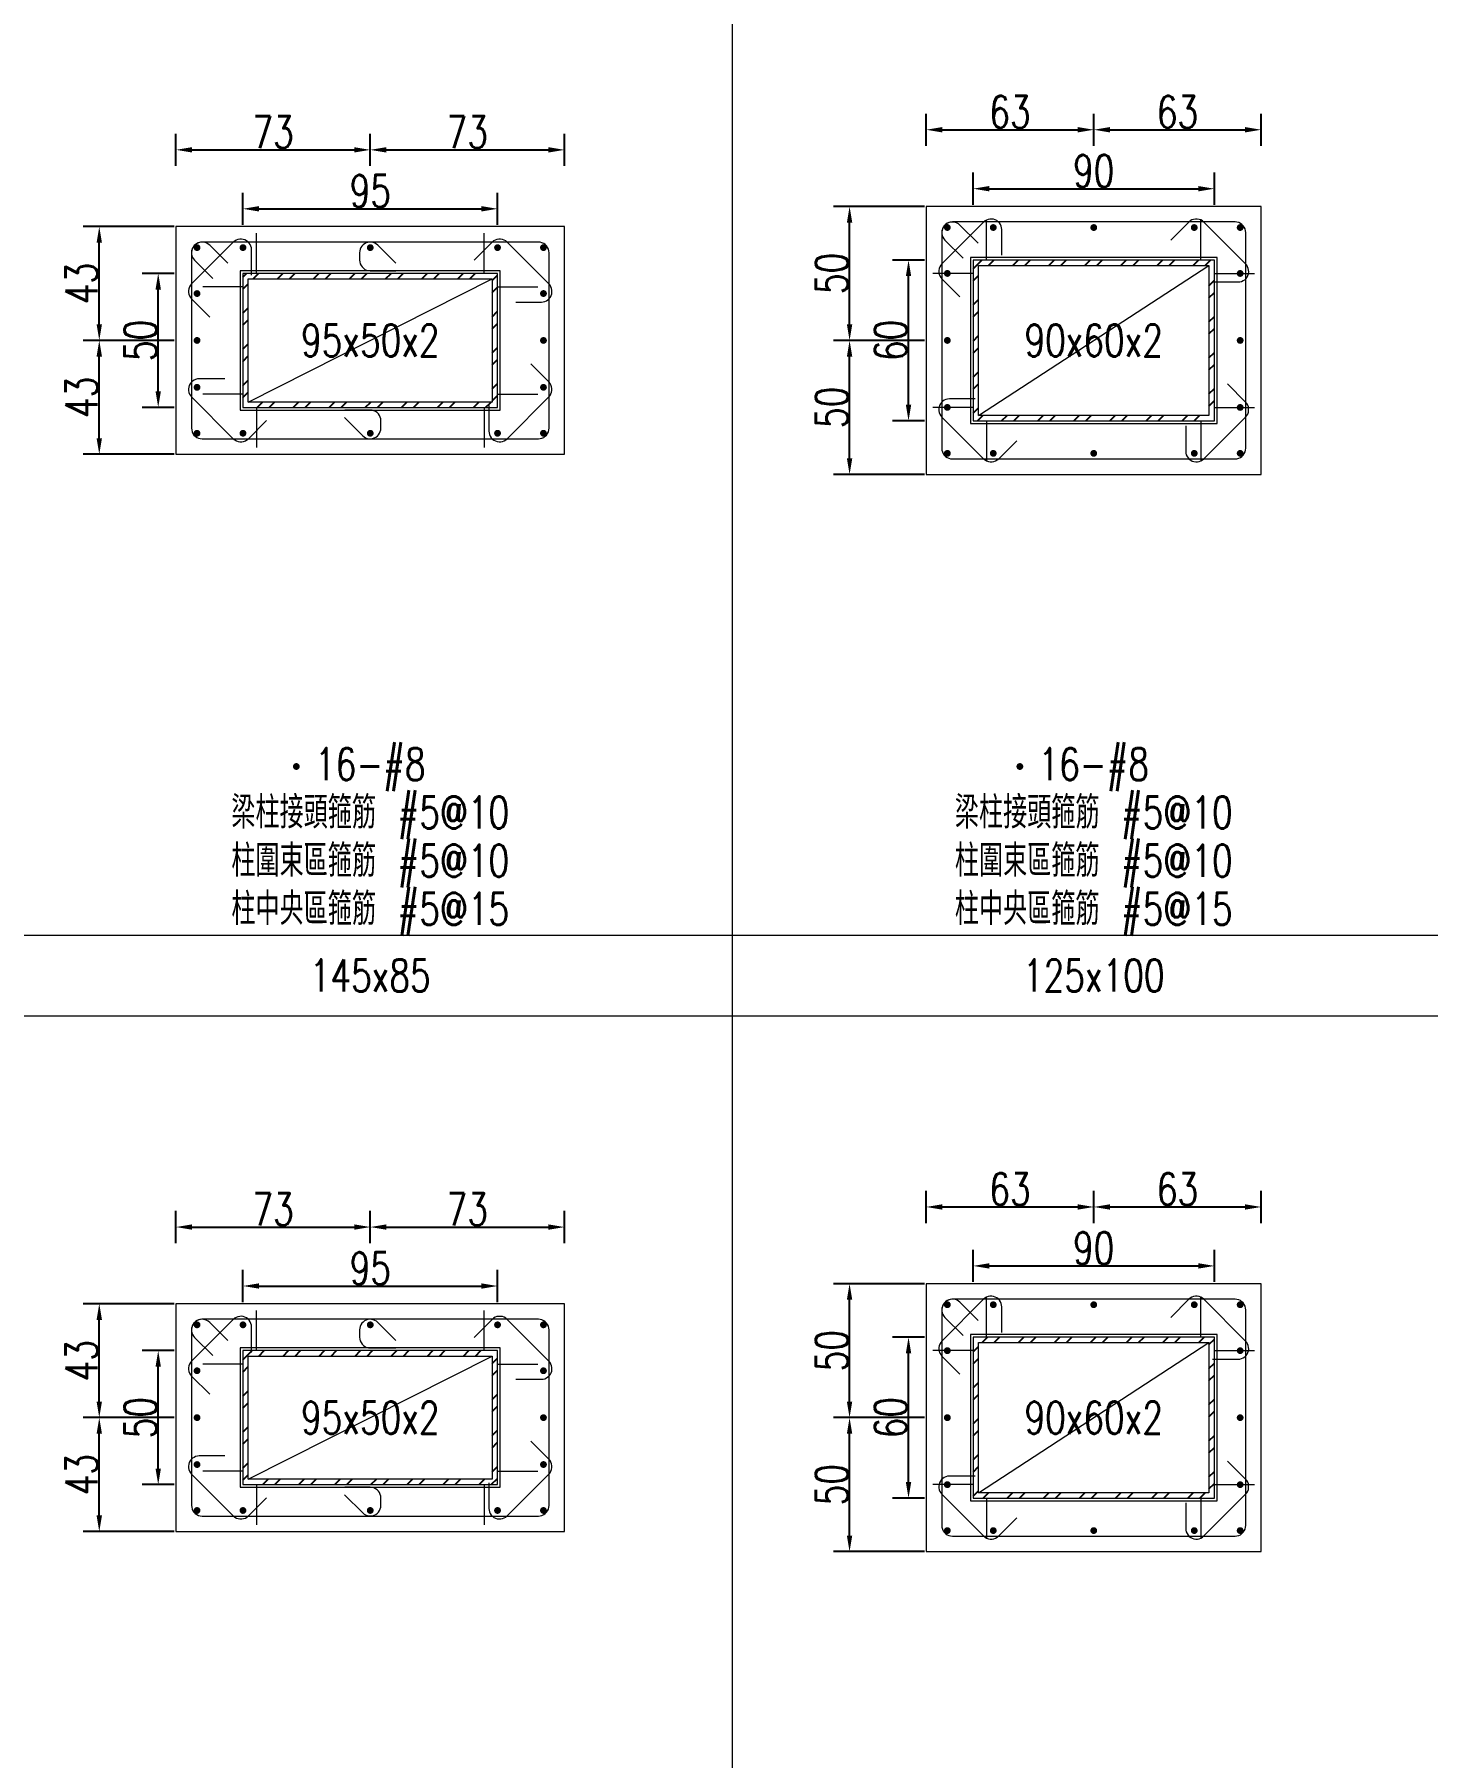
# Model space of a CAD drawing. Header units: millimetres. Extents: x 0 to 3905, y 0 to 8880.
# Drawn here: x 920 to 1440, y 3341 to 3984 of the extents above; entities that cross this region are included whole.
import ezdxf
from ezdxf.enums import TextEntityAlignment as Align

# ---------------------------------------------------------------- set-up
doc = ezdxf.new("R2010")
doc.units = ezdxf.units.MM
doc.layers.get('DEFPOINTS').update_dxf_attribs({"color": 3})
for name, color, linetype in [('Hatch線', 6, 'Continuous'), ('主筋斷面', 2, 'Continuous'), ('文字-主筋根數', 7, 'Continuous'), ('文字-剪力筋 中央區', 7, 'Continuous'), ('文字-剪力筋-BC', 7, 'Continuous'), ('文字-剪力筋-圍束區', 7, 'Continuous'), ('文字-斷面尺寸', 7, 'Continuous'), ('文字-輔助字', 7, 'Continuous'), ('柱斷面線', 4, 'Continuous'), ('標註字', 4, 'Continuous'), ('箍筋線', 1, 'Continuous'), ('網格線', 7, 'Continuous'), ('鋼柱', 11, 'Continuous')]:
    doc.layers.add(name, color=color, linetype=linetype)
doc.styles.add('note', font='txt.shx', dxfattribs={"width": 0.75, "height": 12})
doc.styles.add('txt', font='txt.shx', dxfattribs={"height": 0.2, "bigfont": 'chineset.shx'})
doc.dimstyles.new('RCAD_DIM', dxfattribs={"dimtxt": 12, "dimasz": 6, "dimexe": 6, "dimexo": 0.625, "dimtad": 1, "dimdec": 0, "dimdsep": 46, "dimtxsty": 'note', "dimcen": 2.5, "dimclrd": 256, "dimclre": 256, "dimclrt": 256, "dimadec": 0, "dimazin": 0, "dimtfac": 1, "dimtmove": 0, "dimatfit": 3, "dimfxl": 0, "dimtolj": 1, "dimarcsym": 0})

# ---------------------------------------------------------------- blocks, each defined once
blk = doc.blocks.new('*D594')
at = {"layer": 'DEFPOINTS', "color": 0}
for p in [(1092.5, 3517.125), (997.5, 3510.5), (1092.5, 3510.5)]:
    blk.add_point(p, dxfattribs=at)
at = {"layer": '標註字', "lineweight": -2}
for p, q in [((997.5, 3511.125), (997.5, 3523.125)), ((1092.5, 3511.125), (1092.5, 3523.125)), ((1003.5, 3517.125), (1086.5, 3517.125))]:
    blk.add_line(p, q, dxfattribs=at)
at = {"layer": '標註字'}
for points in [[(1003.5, 3518.125), (1003.5, 3516.125), (997.5, 3517.125)], [(1086.5, 3516.125), (1086.5, 3518.125), (1092.5, 3517.125)]]:
    blk.add_solid(points, dxfattribs=at)
at = {"layer": '標註字', "insert": (1045, 3523.75), "char_height": 12, "attachment_point": 5, "style": 'note'}
blk.add_mtext('\\A1;95', dxfattribs=at)
blk = doc.blocks.new('*D595')
at = {"layer": 'DEFPOINTS', "color": 0}
for p in [(965.875, 3493), (972.5, 3493), (972.5, 3443)]:
    blk.add_point(p, dxfattribs=at)
at = {"layer": '標註字', "lineweight": -2}
for p, q in [((971.875, 3493), (959.875, 3493)), ((965.875, 3449), (965.875, 3487)), ((971.875, 3443), (959.875, 3443))]:
    blk.add_line(p, q, dxfattribs=at)
at = {"layer": '標註字'}
for points in [[(966.875, 3487), (964.875, 3487), (965.875, 3493)], [(964.875, 3449), (966.875, 3449), (965.875, 3443)]]:
    blk.add_solid(points, dxfattribs=at)
at = {"layer": '標註字', "insert": (959.25, 3468), "char_height": 12, "attachment_point": 5, "rotation": 90, "style": 'note'}
blk.add_mtext('\\A1;50', dxfattribs=at)
blk = doc.blocks.new('*D596')
at = {"layer": 'DEFPOINTS', "color": 0}
for p in [(1045, 3539.125), (972.5, 3532.5), (1045, 3532.5)]:
    blk.add_point(p, dxfattribs=at)
at = {"layer": '標註字', "lineweight": -2}
for p, q in [((972.5, 3533.125), (972.5, 3545.125)), ((1045, 3533.125), (1045, 3545.125)), ((978.5, 3539.125), (1039, 3539.125))]:
    blk.add_line(p, q, dxfattribs=at)
at = {"layer": '標註字'}
for points in [[(978.5, 3540.125), (978.5, 3538.125), (972.5, 3539.125)], [(1039, 3538.125), (1039, 3540.125), (1045, 3539.125)]]:
    blk.add_solid(points, dxfattribs=at)
at = {"layer": '標註字', "insert": (1008.75, 3545.75), "char_height": 12, "attachment_point": 5, "style": 'note'}
blk.add_mtext('\\A1;73', dxfattribs=at)
blk = doc.blocks.new('*D597')
at = {"layer": 'DEFPOINTS', "color": 0}
for p in [(1117.5, 3539.125), (1045, 3532.5), (1117.5, 3532.5)]:
    blk.add_point(p, dxfattribs=at)
at = {"layer": '標註字', "lineweight": -2}
for p, q in [((1045, 3533.125), (1045, 3545.125)), ((1117.5, 3533.125), (1117.5, 3545.125)), ((1051, 3539.125), (1111.5, 3539.125))]:
    blk.add_line(p, q, dxfattribs=at)
at = {"layer": '標註字'}
for points in [[(1051, 3540.125), (1051, 3538.125), (1045, 3539.125)], [(1111.5, 3538.125), (1111.5, 3540.125), (1117.5, 3539.125)]]:
    blk.add_solid(points, dxfattribs=at)
at = {"layer": '標註字', "insert": (1081.25, 3545.75), "char_height": 12, "attachment_point": 5, "style": 'note'}
blk.add_mtext('\\A1;73', dxfattribs=at)
blk = doc.blocks.new('*D598')
at = {"layer": 'DEFPOINTS', "color": 0}
for p in [(943.875, 3468), (972.5, 3468), (972.5, 3425.5)]:
    blk.add_point(p, dxfattribs=at)
at = {"layer": '標註字', "lineweight": -2}
for p, q in [((971.875, 3468), (937.875, 3468)), ((943.875, 3431.5), (943.875, 3462)), ((971.875, 3425.5), (937.875, 3425.5))]:
    blk.add_line(p, q, dxfattribs=at)
at = {"layer": '標註字'}
for points in [[(944.875, 3462), (942.875, 3462), (943.875, 3468)], [(942.875, 3431.5), (944.875, 3431.5), (943.875, 3425.5)]]:
    blk.add_solid(points, dxfattribs=at)
at = {"layer": '標註字', "insert": (937.25, 3446.75), "char_height": 12, "attachment_point": 5, "rotation": 90, "style": 'note'}
blk.add_mtext('\\A1;43', dxfattribs=at)
blk = doc.blocks.new('*D599')
at = {"layer": 'DEFPOINTS', "color": 0}
for p in [(943.875, 3510.5), (972.5, 3510.5), (972.5, 3468)]:
    blk.add_point(p, dxfattribs=at)
at = {"layer": '標註字', "lineweight": -2}
for p, q in [((971.875, 3510.5), (937.875, 3510.5)), ((943.875, 3474), (943.875, 3504.5)), ((971.875, 3468), (937.875, 3468))]:
    blk.add_line(p, q, dxfattribs=at)
at = {"layer": '標註字'}
for points in [[(944.875, 3504.5), (942.875, 3504.5), (943.875, 3510.5)], [(942.875, 3474), (944.875, 3474), (943.875, 3468)]]:
    blk.add_solid(points, dxfattribs=at)
at = {"layer": '標註字', "insert": (937.25, 3489.25), "char_height": 12, "attachment_point": 5, "rotation": 90, "style": 'note'}
blk.add_mtext('\\A1;43', dxfattribs=at)
blk = doc.blocks.new('Circle_Filled')
at = {"const_width": 0.5}
blk.add_lwpolyline([(-0.25, 0, 1), (0.25, 0, 1)], format="xyb", close=True, dxfattribs=at)
blk = doc.blocks.new('*D600')
at = {"layer": 'DEFPOINTS', "color": 0}
for p in [(1092.5, 3919.125), (997.5, 3912.5), (1092.5, 3912.5)]:
    blk.add_point(p, dxfattribs=at)
at = {"layer": '標註字', "lineweight": -2}
for p, q in [((997.5, 3913.125), (997.5, 3925.125)), ((1092.5, 3913.125), (1092.5, 3925.125)), ((1003.5, 3919.125), (1086.5, 3919.125))]:
    blk.add_line(p, q, dxfattribs=at)
at = {"layer": '標註字'}
for points in [[(1003.5, 3920.125), (1003.5, 3918.125), (997.5, 3919.125)], [(1086.5, 3918.125), (1086.5, 3920.125), (1092.5, 3919.125)]]:
    blk.add_solid(points, dxfattribs=at)
at = {"layer": '標註字', "insert": (1045, 3925.75), "char_height": 12, "attachment_point": 5, "style": 'note'}
blk.add_mtext('\\A1;95', dxfattribs=at)
blk = doc.blocks.new('*D601')
at = {"layer": 'DEFPOINTS', "color": 0}
for p in [(965.875, 3895), (972.5, 3895), (972.5, 3845)]:
    blk.add_point(p, dxfattribs=at)
at = {"layer": '標註字', "lineweight": -2}
for p, q in [((971.875, 3895), (959.875, 3895)), ((965.875, 3851), (965.875, 3889)), ((971.875, 3845), (959.875, 3845))]:
    blk.add_line(p, q, dxfattribs=at)
at = {"layer": '標註字'}
for points in [[(966.875, 3889), (964.875, 3889), (965.875, 3895)], [(964.875, 3851), (966.875, 3851), (965.875, 3845)]]:
    blk.add_solid(points, dxfattribs=at)
at = {"layer": '標註字', "insert": (959.25, 3870), "char_height": 12, "attachment_point": 5, "rotation": 90, "style": 'note'}
blk.add_mtext('\\A1;50', dxfattribs=at)
blk = doc.blocks.new('*D602')
at = {"layer": 'DEFPOINTS', "color": 0}
for p in [(1045, 3941.125), (972.5, 3934.5), (1045, 3934.5)]:
    blk.add_point(p, dxfattribs=at)
at = {"layer": '標註字', "lineweight": -2}
for p, q in [((972.5, 3935.125), (972.5, 3947.125)), ((1045, 3935.125), (1045, 3947.125)), ((978.5, 3941.125), (1039, 3941.125))]:
    blk.add_line(p, q, dxfattribs=at)
at = {"layer": '標註字'}
for points in [[(978.5, 3942.125), (978.5, 3940.125), (972.5, 3941.125)], [(1039, 3940.125), (1039, 3942.125), (1045, 3941.125)]]:
    blk.add_solid(points, dxfattribs=at)
at = {"layer": '標註字', "insert": (1008.75, 3947.75), "char_height": 12, "attachment_point": 5, "style": 'note'}
blk.add_mtext('\\A1;73', dxfattribs=at)
blk = doc.blocks.new('*D603')
at = {"layer": 'DEFPOINTS', "color": 0}
for p in [(1117.5, 3941.125), (1045, 3934.5), (1117.5, 3934.5)]:
    blk.add_point(p, dxfattribs=at)
at = {"layer": '標註字', "lineweight": -2}
for p, q in [((1045, 3935.125), (1045, 3947.125)), ((1117.5, 3935.125), (1117.5, 3947.125)), ((1051, 3941.125), (1111.5, 3941.125))]:
    blk.add_line(p, q, dxfattribs=at)
at = {"layer": '標註字'}
for points in [[(1051, 3942.125), (1051, 3940.125), (1045, 3941.125)], [(1111.5, 3940.125), (1111.5, 3942.125), (1117.5, 3941.125)]]:
    blk.add_solid(points, dxfattribs=at)
at = {"layer": '標註字', "insert": (1081.25, 3947.75), "char_height": 12, "attachment_point": 5, "style": 'note'}
blk.add_mtext('\\A1;73', dxfattribs=at)
blk = doc.blocks.new('*D604')
at = {"layer": 'DEFPOINTS', "color": 0}
for p in [(943.875, 3870), (972.5, 3870), (972.5, 3827.5)]:
    blk.add_point(p, dxfattribs=at)
at = {"layer": '標註字', "lineweight": -2}
for p, q in [((971.875, 3870), (937.875, 3870)), ((943.875, 3833.5), (943.875, 3864)), ((971.875, 3827.5), (937.875, 3827.5))]:
    blk.add_line(p, q, dxfattribs=at)
at = {"layer": '標註字'}
for points in [[(944.875, 3864), (942.875, 3864), (943.875, 3870)], [(942.875, 3833.5), (944.875, 3833.5), (943.875, 3827.5)]]:
    blk.add_solid(points, dxfattribs=at)
at = {"layer": '標註字', "insert": (937.25, 3848.75), "char_height": 12, "attachment_point": 5, "rotation": 90, "style": 'note'}
blk.add_mtext('\\A1;43', dxfattribs=at)
blk = doc.blocks.new('*D605')
at = {"layer": 'DEFPOINTS', "color": 0}
for p in [(943.875, 3912.5), (972.5, 3912.5), (972.5, 3870)]:
    blk.add_point(p, dxfattribs=at)
at = {"layer": '標註字', "lineweight": -2}
for p, q in [((971.875, 3912.5), (937.875, 3912.5)), ((943.875, 3876), (943.875, 3906.5)), ((971.875, 3870), (937.875, 3870))]:
    blk.add_line(p, q, dxfattribs=at)
at = {"layer": '標註字'}
for points in [[(944.875, 3906.5), (942.875, 3906.5), (943.875, 3912.5)], [(942.875, 3876), (944.875, 3876), (943.875, 3870)]]:
    blk.add_solid(points, dxfattribs=at)
at = {"layer": '標註字', "insert": (937.25, 3891.25), "char_height": 12, "attachment_point": 5, "rotation": 90, "style": 'note'}
blk.add_mtext('\\A1;43', dxfattribs=at)
blk = doc.blocks.new('*D726')
at = {"layer": 'DEFPOINTS', "color": 0}
for p in [(1360, 3524.625), (1270, 3518), (1360, 3518)]:
    blk.add_point(p, dxfattribs=at)
at = {"layer": '標註字', "lineweight": -2}
for p, q in [((1270, 3518.625), (1270, 3530.625)), ((1360, 3518.625), (1360, 3530.625)), ((1276, 3524.625), (1354, 3524.625))]:
    blk.add_line(p, q, dxfattribs=at)
at = {"layer": '標註字'}
for points in [[(1276, 3525.625), (1276, 3523.625), (1270, 3524.625)], [(1354, 3523.625), (1354, 3525.625), (1360, 3524.625)]]:
    blk.add_solid(points, dxfattribs=at)
at = {"layer": '標註字', "insert": (1315, 3531.25), "char_height": 12, "attachment_point": 5, "style": 'note'}
blk.add_mtext('\\A1;90', dxfattribs=at)
blk = doc.blocks.new('*D727')
at = {"layer": 'DEFPOINTS', "color": 0}
for p in [(1245.875, 3498), (1252.5, 3498), (1252.5, 3438)]:
    blk.add_point(p, dxfattribs=at)
at = {"layer": '標註字', "lineweight": -2}
for p, q in [((1251.875, 3498), (1239.875, 3498)), ((1245.875, 3444), (1245.875, 3492)), ((1251.875, 3438), (1239.875, 3438))]:
    blk.add_line(p, q, dxfattribs=at)
at = {"layer": '標註字'}
for points in [[(1246.875, 3492), (1244.875, 3492), (1245.875, 3498)], [(1244.875, 3444), (1246.875, 3444), (1245.875, 3438)]]:
    blk.add_solid(points, dxfattribs=at)
at = {"layer": '標註字', "insert": (1239.25, 3468), "char_height": 12, "attachment_point": 5, "rotation": 90, "style": 'note'}
blk.add_mtext('\\A1;60', dxfattribs=at)
blk = doc.blocks.new('*D728')
at = {"layer": 'DEFPOINTS', "color": 0}
for p in [(1315, 3546.625), (1252.5, 3540), (1315, 3540)]:
    blk.add_point(p, dxfattribs=at)
at = {"layer": '標註字', "lineweight": -2}
for p, q in [((1252.5, 3540.625), (1252.5, 3552.625)), ((1315, 3540.625), (1315, 3552.625)), ((1258.5, 3546.625), (1309, 3546.625))]:
    blk.add_line(p, q, dxfattribs=at)
at = {"layer": '標註字'}
for points in [[(1258.5, 3547.625), (1258.5, 3545.625), (1252.5, 3546.625)], [(1309, 3545.625), (1309, 3547.625), (1315, 3546.625)]]:
    blk.add_solid(points, dxfattribs=at)
at = {"layer": '標註字', "insert": (1283.75, 3553.25), "char_height": 12, "attachment_point": 5, "style": 'note'}
blk.add_mtext('\\A1;63', dxfattribs=at)
blk = doc.blocks.new('*D729')
at = {"layer": 'DEFPOINTS', "color": 0}
for p in [(1377.5, 3546.625), (1315, 3540), (1377.5, 3540)]:
    blk.add_point(p, dxfattribs=at)
at = {"layer": '標註字', "lineweight": -2}
for p, q in [((1315, 3540.625), (1315, 3552.625)), ((1377.5, 3540.625), (1377.5, 3552.625)), ((1321, 3546.625), (1371.5, 3546.625))]:
    blk.add_line(p, q, dxfattribs=at)
at = {"layer": '標註字'}
for points in [[(1321, 3547.625), (1321, 3545.625), (1315, 3546.625)], [(1371.5, 3545.625), (1371.5, 3547.625), (1377.5, 3546.625)]]:
    blk.add_solid(points, dxfattribs=at)
at = {"layer": '標註字', "insert": (1346.25, 3553.25), "char_height": 12, "attachment_point": 5, "style": 'note'}
blk.add_mtext('\\A1;63', dxfattribs=at)
blk = doc.blocks.new('*D730')
at = {"layer": 'DEFPOINTS', "color": 0}
for p in [(1223.875, 3468), (1252.5, 3468), (1252.5, 3418)]:
    blk.add_point(p, dxfattribs=at)
at = {"layer": '標註字', "lineweight": -2}
for p, q in [((1251.875, 3468), (1217.875, 3468)), ((1223.875, 3424), (1223.875, 3462)), ((1251.875, 3418), (1217.875, 3418))]:
    blk.add_line(p, q, dxfattribs=at)
at = {"layer": '標註字'}
for points in [[(1224.875, 3462), (1222.875, 3462), (1223.875, 3468)], [(1222.875, 3424), (1224.875, 3424), (1223.875, 3418)]]:
    blk.add_solid(points, dxfattribs=at)
at = {"layer": '標註字', "insert": (1217.25, 3443), "char_height": 12, "attachment_point": 5, "rotation": 90, "style": 'note'}
blk.add_mtext('\\A1;50', dxfattribs=at)
blk = doc.blocks.new('*D731')
at = {"layer": 'DEFPOINTS', "color": 0}
for p in [(1223.875, 3518), (1252.5, 3518), (1252.5, 3468)]:
    blk.add_point(p, dxfattribs=at)
at = {"layer": '標註字', "lineweight": -2}
for p, q in [((1251.875, 3518), (1217.875, 3518)), ((1223.875, 3474), (1223.875, 3512)), ((1251.875, 3468), (1217.875, 3468))]:
    blk.add_line(p, q, dxfattribs=at)
at = {"layer": '標註字'}
for points in [[(1224.875, 3512), (1222.875, 3512), (1223.875, 3518)], [(1222.875, 3474), (1224.875, 3474), (1223.875, 3468)]]:
    blk.add_solid(points, dxfattribs=at)
at = {"layer": '標註字', "insert": (1217.25, 3493), "char_height": 12, "attachment_point": 5, "rotation": 90, "style": 'note'}
blk.add_mtext('\\A1;50', dxfattribs=at)
blk = doc.blocks.new('*D732')
at = {"layer": 'DEFPOINTS', "color": 0}
for p in [(1360, 3926.625), (1270, 3920), (1360, 3920)]:
    blk.add_point(p, dxfattribs=at)
at = {"layer": '標註字', "lineweight": -2}
for p, q in [((1270, 3920.625), (1270, 3932.625)), ((1360, 3920.625), (1360, 3932.625)), ((1276, 3926.625), (1354, 3926.625))]:
    blk.add_line(p, q, dxfattribs=at)
at = {"layer": '標註字'}
for points in [[(1276, 3927.625), (1276, 3925.625), (1270, 3926.625)], [(1354, 3925.625), (1354, 3927.625), (1360, 3926.625)]]:
    blk.add_solid(points, dxfattribs=at)
at = {"layer": '標註字', "insert": (1315, 3933.25), "char_height": 12, "attachment_point": 5, "style": 'note'}
blk.add_mtext('\\A1;90', dxfattribs=at)
blk = doc.blocks.new('*D733')
at = {"layer": 'DEFPOINTS', "color": 0}
for p in [(1245.875, 3900), (1252.5, 3900), (1252.5, 3840)]:
    blk.add_point(p, dxfattribs=at)
at = {"layer": '標註字', "lineweight": -2}
for p, q in [((1251.875, 3900), (1239.875, 3900)), ((1245.875, 3846), (1245.875, 3894)), ((1251.875, 3840), (1239.875, 3840))]:
    blk.add_line(p, q, dxfattribs=at)
at = {"layer": '標註字'}
for points in [[(1246.875, 3894), (1244.875, 3894), (1245.875, 3900)], [(1244.875, 3846), (1246.875, 3846), (1245.875, 3840)]]:
    blk.add_solid(points, dxfattribs=at)
at = {"layer": '標註字', "insert": (1239.25, 3870), "char_height": 12, "attachment_point": 5, "rotation": 90, "style": 'note'}
blk.add_mtext('\\A1;60', dxfattribs=at)
blk = doc.blocks.new('*D734')
at = {"layer": 'DEFPOINTS', "color": 0}
for p in [(1315, 3948.625), (1252.5, 3942), (1315, 3942)]:
    blk.add_point(p, dxfattribs=at)
at = {"layer": '標註字', "lineweight": -2}
for p, q in [((1252.5, 3942.625), (1252.5, 3954.625)), ((1315, 3942.625), (1315, 3954.625)), ((1258.5, 3948.625), (1309, 3948.625))]:
    blk.add_line(p, q, dxfattribs=at)
at = {"layer": '標註字'}
for points in [[(1258.5, 3949.625), (1258.5, 3947.625), (1252.5, 3948.625)], [(1309, 3947.625), (1309, 3949.625), (1315, 3948.625)]]:
    blk.add_solid(points, dxfattribs=at)
at = {"layer": '標註字', "insert": (1283.75, 3955.25), "char_height": 12, "attachment_point": 5, "style": 'note'}
blk.add_mtext('\\A1;63', dxfattribs=at)
blk = doc.blocks.new('*D735')
at = {"layer": 'DEFPOINTS', "color": 0}
for p in [(1377.5, 3948.625), (1315, 3942), (1377.5, 3942)]:
    blk.add_point(p, dxfattribs=at)
at = {"layer": '標註字', "lineweight": -2}
for p, q in [((1315, 3942.625), (1315, 3954.625)), ((1377.5, 3942.625), (1377.5, 3954.625)), ((1321, 3948.625), (1371.5, 3948.625))]:
    blk.add_line(p, q, dxfattribs=at)
at = {"layer": '標註字'}
for points in [[(1321, 3949.625), (1321, 3947.625), (1315, 3948.625)], [(1371.5, 3947.625), (1371.5, 3949.625), (1377.5, 3948.625)]]:
    blk.add_solid(points, dxfattribs=at)
at = {"layer": '標註字', "insert": (1346.25, 3955.25), "char_height": 12, "attachment_point": 5, "style": 'note'}
blk.add_mtext('\\A1;63', dxfattribs=at)
blk = doc.blocks.new('*D736')
at = {"layer": 'DEFPOINTS', "color": 0}
for p in [(1223.875, 3870), (1252.5, 3870), (1252.5, 3820)]:
    blk.add_point(p, dxfattribs=at)
at = {"layer": '標註字', "lineweight": -2}
for p, q in [((1251.875, 3870), (1217.875, 3870)), ((1223.875, 3826), (1223.875, 3864)), ((1251.875, 3820), (1217.875, 3820))]:
    blk.add_line(p, q, dxfattribs=at)
at = {"layer": '標註字'}
for points in [[(1224.875, 3864), (1222.875, 3864), (1223.875, 3870)], [(1222.875, 3826), (1224.875, 3826), (1223.875, 3820)]]:
    blk.add_solid(points, dxfattribs=at)
at = {"layer": '標註字', "insert": (1217.25, 3845), "char_height": 12, "attachment_point": 5, "rotation": 90, "style": 'note'}
blk.add_mtext('\\A1;50', dxfattribs=at)
blk = doc.blocks.new('*D737')
at = {"layer": 'DEFPOINTS', "color": 0}
for p in [(1223.875, 3920), (1252.5, 3920), (1252.5, 3870)]:
    blk.add_point(p, dxfattribs=at)
at = {"layer": '標註字', "lineweight": -2}
for p, q in [((1251.875, 3920), (1217.875, 3920)), ((1223.875, 3876), (1223.875, 3914)), ((1251.875, 3870), (1217.875, 3870))]:
    blk.add_line(p, q, dxfattribs=at)
at = {"layer": '標註字'}
for points in [[(1224.875, 3914), (1222.875, 3914), (1223.875, 3920)], [(1222.875, 3876), (1224.875, 3876), (1223.875, 3870)]]:
    blk.add_solid(points, dxfattribs=at)
at = {"layer": '標註字', "insert": (1217.25, 3895), "char_height": 12, "attachment_point": 5, "rotation": 90, "style": 'note'}
blk.add_mtext('\\A1;50', dxfattribs=at)

msp = doc.modelspace()

# ---------------------------------------------------------------- hatches: boundary and pattern name
at = {"layer": 'Hatch線'}
h = msp.add_hatch(dxfattribs=at)
h.set_pattern_fill('ANSI32', color=256, style=0)
h.paths.add_polyline_path([(1270, 3840), (1360, 3840), (1360, 3900), (1270, 3900)], flags=17)
h.paths.add_polyline_path([(1272, 3842), (1272, 3898), (1358, 3898), (1358, 3842)])
h = msp.add_hatch(dxfattribs=at)
h.set_pattern_fill('ANSI32', color=256, style=0)
h.paths.add_polyline_path([(997.5, 3845), (1092.5, 3845), (1092.5, 3895), (997.5, 3895)], flags=17)
h.paths.add_polyline_path([(999.5, 3847), (999.5, 3893), (1090.5, 3893), (1090.5, 3847)])
h = msp.add_hatch(dxfattribs=at)
h.set_pattern_fill('ANSI32', color=256, style=0)
h.paths.add_polyline_path([(997.5, 3443), (1092.5, 3443), (1092.5, 3493), (997.5, 3493)], flags=17)
h.paths.add_polyline_path([(999.5, 3445), (999.5, 3491), (1090.5, 3491), (1090.5, 3445)])
h = msp.add_hatch(dxfattribs=at)
h.set_pattern_fill('ANSI32', color=256, style=0)
h.paths.add_polyline_path([(1270, 3438), (1360, 3438), (1360, 3498), (1270, 3498)], flags=17)
h.paths.add_polyline_path([(1272, 3440), (1272, 3496), (1358, 3496), (1358, 3440)])

# ---------------------------------------------------------------- linework, layer by layer
at = {"layer": 'DEFPOINTS', "lineweight": 5}
for points in [[(1002.5, 3895), (1002.5, 3910)], [(1087.5, 3895), (1087.5, 3910)], [(1275, 3900), (1275, 3915)], [(1355, 3900), (1355, 3915)], [(1270, 3839), (1361, 3839), (1361, 3901), (1269, 3901), (1269, 3839), (1270, 3839)], [(1272, 3842), (1358, 3898)], [(997.5, 3844), (1093.5, 3844), (1093.5, 3896), (996.5, 3896), (996.5, 3844), (997.5, 3844)], [(999.5, 3847), (1090.5, 3893)], [(1270, 3895), (1255, 3895)], [(1360, 3895), (1375, 3895)], [(997.5, 3890), (982.5, 3890)], [(1092.5, 3890), (1107.5, 3890)], [(997.5, 3850), (982.5, 3850)], [(1092.5, 3850), (1107.5, 3850)], [(1002.5, 3845), (1002.5, 3830)], [(1087.5, 3845), (1087.5, 3830)], [(1270, 3845), (1255, 3845)], [(1275, 3840), (1275, 3825)], [(1355, 3840), (1355, 3825)], [(1360, 3845), (1375, 3845)], [(1275, 3498), (1275, 3513)], [(1355, 3498), (1355, 3513)], [(1002.5, 3493), (1002.5, 3508)], [(1087.5, 3493), (1087.5, 3508)], [(1270, 3437), (1361, 3437), (1361, 3499), (1269, 3499), (1269, 3437), (1270, 3437)], [(997.5, 3442), (1093.5, 3442), (1093.5, 3494), (996.5, 3494), (996.5, 3442), (997.5, 3442)], [(1270, 3493), (1255, 3493)], [(1272, 3440), (1358, 3496)], [(1360, 3493), (1375, 3493)], [(997.5, 3488), (982.5, 3488)], [(999.5, 3445), (1090.5, 3491)], [(1092.5, 3488), (1107.5, 3488)], [(997.5, 3448), (982.5, 3448)], [(1092.5, 3448), (1107.5, 3448)], [(1002.5, 3443), (1002.5, 3428)], [(1087.5, 3443), (1087.5, 3428)], [(1270, 3443), (1255, 3443)], [(1360, 3443), (1375, 3443)], [(1275, 3438), (1275, 3423)], [(1355, 3438), (1355, 3423)]]:
    msp.add_lwpolyline(points, dxfattribs=at)
at = {"layer": '柱斷面線', "lineweight": 5}
for points in [[(1252.5, 3820), (1377.5, 3820), (1377.5, 3920), (1252.5, 3920), (1252.5, 3820)], [(972.5, 3827.5), (1117.5, 3827.5), (1117.5, 3912.5), (972.5, 3912.5), (972.5, 3827.5)], [(1252.5, 3418), (1377.5, 3418), (1377.5, 3518), (1252.5, 3518), (1252.5, 3418)], [(972.5, 3425.5), (1117.5, 3425.5), (1117.5, 3510.5), (972.5, 3510.5), (972.5, 3425.5)]]:
    msp.add_lwpolyline(points, dxfattribs=at)
at = {"layer": '箍筋線', "lineweight": 5}
for points in [[(1280.69, 3901.81), (1280.69, 3911.35), (1280.63, 3912.02), (1280.46, 3912.66), (1280.19, 3913.27), (1279.82, 3913.83), (1279.36, 3914.32), (1278.83, 3914.72), (1278.23, 3915.02), (1277.6, 3915.23), (1276.93, 3915.32), (1276.27, 3915.3), (1275.61, 3915.17), (1274.99, 3914.93), (1274.41, 3914.59), (1273.9, 3914.16), (1258.34, 3898.6), (1257.89, 3898.07), (1257.55, 3897.47), (1257.31, 3896.82), (1257.19, 3896.13), (1257.19, 3895.44), (1257.31, 3894.76), (1257.55, 3894.11), (1257.89, 3893.51), (1258.34, 3892.98), (1265.08, 3886.23)], [(1271.83, 3906.29), (1265.08, 3913.04), (1264.57, 3913.47), (1263.99, 3913.81), (1263.37, 3914.05), (1262.72, 3914.18), (1262.05, 3914.2), (1261.39, 3914.11), (1260.75, 3913.9), (1260.16, 3913.6), (1259.62, 3913.19), (1259.16, 3912.71), (1258.79, 3912.15), (1258.52, 3911.54), (1258.35, 3910.9), (1258.29, 3910.23), (1258.29, 3829.77), (1258.36, 3829.08), (1258.53, 3828.41), (1258.83, 3827.78), (1259.22, 3827.21), (1259.71, 3826.72), (1260.28, 3826.33), (1260.91, 3826.03), (1261.58, 3825.86), (1262.27, 3825.79), (1367.73, 3825.79), (1368.42, 3825.86), (1369.09, 3826.03), (1369.72, 3826.33), (1370.29, 3826.72), (1370.78, 3827.21), (1371.17, 3827.78), (1371.47, 3828.41), (1371.64, 3829.08), (1371.71, 3829.77), (1371.71, 3910.23), (1371.64, 3910.92), (1371.47, 3911.59), (1371.17, 3912.22), (1370.78, 3912.79), (1370.29, 3913.28), (1369.72, 3913.67), (1369.09, 3913.97), (1368.42, 3914.14), (1367.73, 3914.21), (1262.27, 3914.21), (1261.6, 3914.15), (1260.96, 3913.98), (1260.35, 3913.71), (1259.79, 3913.34), (1259.31, 3912.88), (1258.9, 3912.34), (1258.6, 3911.75), (1258.39, 3911.11), (1258.3, 3910.45), (1258.32, 3909.78), (1258.45, 3909.13), (1258.69, 3908.51), (1259.03, 3907.93), (1259.46, 3907.42), (1266.21, 3900.67)], [(1359.31, 3891.81), (1368.85, 3891.81), (1369.52, 3891.87), (1370.16, 3892.04), (1370.77, 3892.31), (1371.33, 3892.68), (1371.82, 3893.14), (1372.22, 3893.67), (1372.52, 3894.27), (1372.73, 3894.9), (1372.82, 3895.57), (1372.8, 3896.23), (1372.67, 3896.89), (1372.43, 3897.51), (1372.09, 3898.09), (1371.66, 3898.6), (1356.1, 3914.16), (1355.57, 3914.61), (1354.97, 3914.95), (1354.32, 3915.19), (1353.63, 3915.31), (1352.94, 3915.31), (1352.26, 3915.19), (1351.61, 3914.95), (1351.01, 3914.61), (1350.48, 3914.16), (1343.73, 3907.42)], [(1000.69, 3894.31), (1000.69, 3903.85), (1000.63, 3904.52), (1000.46, 3905.16), (1000.19, 3905.77), (999.82, 3906.33), (999.36, 3906.82), (998.83, 3907.22), (998.23, 3907.52), (997.6, 3907.73), (996.93, 3907.82), (996.27, 3907.8), (995.61, 3907.67), (994.99, 3907.43), (994.41, 3907.09), (993.9, 3906.66), (978.34, 3891.1), (977.89, 3890.57), (977.55, 3889.97), (977.31, 3889.32), (977.19, 3888.63), (977.19, 3887.94), (977.31, 3887.26), (977.55, 3886.61), (977.89, 3886.01), (978.34, 3885.48), (985.08, 3878.73)], [(991.83, 3898.79), (985.08, 3905.54), (984.57, 3905.97), (983.99, 3906.31), (983.37, 3906.55), (982.72, 3906.68), (982.05, 3906.7), (981.39, 3906.61), (980.75, 3906.4), (980.16, 3906.1), (979.62, 3905.69), (979.16, 3905.21), (978.79, 3904.65), (978.52, 3904.04), (978.35, 3903.4), (978.29, 3902.73), (978.29, 3837.27), (978.36, 3836.58), (978.53, 3835.91), (978.83, 3835.28), (979.22, 3834.71), (979.71, 3834.22), (980.28, 3833.83), (980.91, 3833.53), (981.58, 3833.36), (982.27, 3833.29), (1107.73, 3833.29), (1108.42, 3833.36), (1109.09, 3833.53), (1109.72, 3833.83), (1110.29, 3834.22), (1110.78, 3834.71), (1111.17, 3835.28), (1111.47, 3835.91), (1111.64, 3836.58), (1111.71, 3837.27), (1111.71, 3902.73), (1111.64, 3903.42), (1111.47, 3904.09), (1111.17, 3904.72), (1110.78, 3905.29), (1110.29, 3905.78), (1109.72, 3906.17), (1109.09, 3906.47), (1108.42, 3906.64), (1107.73, 3906.71), (982.27, 3906.71), (981.6, 3906.65), (980.96, 3906.48), (980.35, 3906.21), (979.79, 3905.84), (979.31, 3905.38), (978.9, 3904.84), (978.6, 3904.25), (978.39, 3903.61), (978.3, 3902.95), (978.32, 3902.28), (978.45, 3901.63), (978.69, 3901.01), (979.03, 3900.43), (979.46, 3899.92), (986.21, 3893.17)], [(1054.56, 3898.79), (1047.81, 3905.54), (1047.3, 3905.97), (1046.72, 3906.31), (1046.1, 3906.55), (1045.45, 3906.68), (1044.78, 3906.7), (1044.12, 3906.61), (1043.48, 3906.4), (1042.89, 3906.1), (1042.35, 3905.69), (1041.89, 3905.21), (1041.52, 3904.65), (1041.25, 3904.04), (1041.08, 3903.4), (1041.03, 3902.73), (1041.03, 3899.98), (1041.09, 3899.28), (1041.26, 3898.62), (1041.56, 3897.99), (1041.95, 3897.42), (1042.44, 3896.93), (1043.01, 3896.53), (1043.64, 3896.24), (1044.31, 3896.06), (1045, 3896), (1054.54, 3896)], [(1099.31, 3884.31), (1108.85, 3884.31), (1109.52, 3884.37), (1110.16, 3884.54), (1110.77, 3884.81), (1111.33, 3885.18), (1111.82, 3885.64), (1112.22, 3886.17), (1112.52, 3886.77), (1112.73, 3887.4), (1112.82, 3888.07), (1112.8, 3888.73), (1112.67, 3889.39), (1112.43, 3890.01), (1112.09, 3890.59), (1111.66, 3891.1), (1096.1, 3906.66), (1095.57, 3907.11), (1094.97, 3907.45), (1094.32, 3907.69), (1093.63, 3907.81), (1092.94, 3907.81), (1092.26, 3907.69), (1091.61, 3907.45), (1091.01, 3907.11), (1090.48, 3906.66), (1083.73, 3899.92)], [(1089.31, 3845.69), (1089.31, 3836.15), (1089.37, 3835.48), (1089.54, 3834.84), (1089.81, 3834.23), (1090.18, 3833.67), (1090.64, 3833.18), (1091.17, 3832.78), (1091.77, 3832.48), (1092.4, 3832.27), (1093.07, 3832.18), (1093.73, 3832.2), (1094.39, 3832.33), (1095.01, 3832.57), (1095.59, 3832.91), (1096.1, 3833.34), (1111.66, 3848.9), (1112.11, 3849.43), (1112.45, 3850.03), (1112.69, 3850.68), (1112.81, 3851.37), (1112.81, 3852.06), (1112.69, 3852.74), (1112.45, 3853.39), (1112.11, 3853.99), (1111.66, 3854.52), (1104.92, 3861.27)], [(990.69, 3855.69), (981.15, 3855.69), (980.48, 3855.63), (979.84, 3855.46), (979.23, 3855.19), (978.67, 3854.82), (978.18, 3854.36), (977.78, 3853.83), (977.48, 3853.23), (977.27, 3852.6), (977.18, 3851.93), (977.2, 3851.27), (977.33, 3850.61), (977.57, 3849.99), (977.91, 3849.41), (978.34, 3848.9), (993.9, 3833.34), (994.43, 3832.89), (995.03, 3832.55), (995.68, 3832.31), (996.37, 3832.19), (997.06, 3832.19), (997.74, 3832.31), (998.39, 3832.55), (998.99, 3832.89), (999.52, 3833.34), (1006.27, 3840.08)], [(1349.31, 3838.19), (1349.31, 3828.65), (1349.37, 3827.98), (1349.54, 3827.34), (1349.81, 3826.73), (1350.18, 3826.17), (1350.64, 3825.68), (1351.17, 3825.28), (1351.77, 3824.98), (1352.4, 3824.77), (1353.07, 3824.68), (1353.73, 3824.7), (1354.39, 3824.83), (1355.01, 3825.07), (1355.59, 3825.41), (1356.1, 3825.84), (1371.66, 3841.4), (1372.11, 3841.93), (1372.45, 3842.53), (1372.69, 3843.18), (1372.81, 3843.87), (1372.81, 3844.56), (1372.69, 3845.24), (1372.45, 3845.89), (1372.11, 3846.49), (1371.66, 3847.02), (1364.92, 3853.77)], [(1270.69, 3848.19), (1261.15, 3848.19), (1260.48, 3848.13), (1259.84, 3847.96), (1259.23, 3847.69), (1258.67, 3847.32), (1258.18, 3846.86), (1257.78, 3846.33), (1257.48, 3845.73), (1257.27, 3845.1), (1257.18, 3844.43), (1257.2, 3843.77), (1257.33, 3843.11), (1257.57, 3842.49), (1257.91, 3841.91), (1258.34, 3841.4), (1273.9, 3825.84), (1274.43, 3825.39), (1275.03, 3825.05), (1275.68, 3824.81), (1276.37, 3824.69), (1277.06, 3824.69), (1277.74, 3824.81), (1278.39, 3825.05), (1278.99, 3825.39), (1279.52, 3825.84), (1286.27, 3832.58)], [(1035.44, 3841.21), (1042.19, 3834.46), (1042.7, 3834.03), (1043.28, 3833.69), (1043.9, 3833.45), (1044.55, 3833.32), (1045.22, 3833.3), (1045.88, 3833.39), (1046.52, 3833.6), (1047.11, 3833.9), (1047.65, 3834.31), (1048.11, 3834.79), (1048.48, 3835.35), (1048.75, 3835.96), (1048.92, 3836.6), (1048.97, 3837.27), (1048.97, 3840.02), (1048.91, 3840.72), (1048.74, 3841.38), (1048.44, 3842.01), (1048.05, 3842.58), (1047.56, 3843.07), (1046.99, 3843.47), (1046.36, 3843.76), (1045.69, 3843.94), (1045, 3844), (1035.46, 3844)], [(1280.69, 3499.81), (1280.69, 3509.35), (1280.63, 3510.02), (1280.46, 3510.66), (1280.19, 3511.27), (1279.82, 3511.83), (1279.36, 3512.32), (1278.83, 3512.72), (1278.23, 3513.02), (1277.6, 3513.23), (1276.93, 3513.32), (1276.27, 3513.3), (1275.61, 3513.17), (1274.99, 3512.93), (1274.41, 3512.59), (1273.9, 3512.16), (1258.34, 3496.6), (1257.89, 3496.07), (1257.55, 3495.47), (1257.31, 3494.82), (1257.19, 3494.13), (1257.19, 3493.44), (1257.31, 3492.76), (1257.55, 3492.11), (1257.89, 3491.51), (1258.34, 3490.98), (1265.08, 3484.23)], [(1271.83, 3504.29), (1265.08, 3511.04), (1264.57, 3511.47), (1263.99, 3511.81), (1263.37, 3512.05), (1262.72, 3512.18), (1262.05, 3512.2), (1261.39, 3512.11), (1260.75, 3511.9), (1260.16, 3511.6), (1259.62, 3511.19), (1259.16, 3510.71), (1258.79, 3510.15), (1258.52, 3509.54), (1258.35, 3508.9), (1258.29, 3508.23), (1258.29, 3427.77), (1258.36, 3427.08), (1258.53, 3426.41), (1258.83, 3425.78), (1259.22, 3425.21), (1259.71, 3424.72), (1260.28, 3424.33), (1260.91, 3424.03), (1261.58, 3423.86), (1262.27, 3423.79), (1367.73, 3423.79), (1368.42, 3423.86), (1369.09, 3424.03), (1369.72, 3424.33), (1370.29, 3424.72), (1370.78, 3425.21), (1371.17, 3425.78), (1371.47, 3426.41), (1371.64, 3427.08), (1371.71, 3427.77), (1371.71, 3508.23), (1371.64, 3508.92), (1371.47, 3509.59), (1371.17, 3510.22), (1370.78, 3510.79), (1370.29, 3511.28), (1369.72, 3511.67), (1369.09, 3511.97), (1368.42, 3512.14), (1367.73, 3512.21), (1262.27, 3512.21), (1261.6, 3512.15), (1260.96, 3511.98), (1260.35, 3511.71), (1259.79, 3511.34), (1259.31, 3510.88), (1258.9, 3510.34), (1258.6, 3509.75), (1258.39, 3509.11), (1258.3, 3508.45), (1258.32, 3507.78), (1258.45, 3507.13), (1258.69, 3506.51), (1259.03, 3505.93), (1259.46, 3505.42), (1266.21, 3498.67)], [(1359.31, 3489.81), (1368.85, 3489.81), (1369.52, 3489.87), (1370.16, 3490.04), (1370.77, 3490.31), (1371.33, 3490.68), (1371.82, 3491.14), (1372.22, 3491.67), (1372.52, 3492.27), (1372.73, 3492.9), (1372.82, 3493.57), (1372.8, 3494.23), (1372.67, 3494.89), (1372.43, 3495.51), (1372.09, 3496.09), (1371.66, 3496.6), (1356.1, 3512.16), (1355.57, 3512.61), (1354.97, 3512.95), (1354.32, 3513.19), (1353.63, 3513.31), (1352.94, 3513.31), (1352.26, 3513.19), (1351.61, 3512.95), (1351.01, 3512.61), (1350.48, 3512.16), (1343.73, 3505.42)], [(1000.69, 3492.31), (1000.69, 3501.85), (1000.63, 3502.52), (1000.46, 3503.16), (1000.19, 3503.77), (999.82, 3504.33), (999.36, 3504.82), (998.83, 3505.22), (998.23, 3505.52), (997.6, 3505.73), (996.93, 3505.82), (996.27, 3505.8), (995.61, 3505.67), (994.99, 3505.43), (994.41, 3505.09), (993.9, 3504.66), (978.34, 3489.1), (977.89, 3488.57), (977.55, 3487.97), (977.31, 3487.32), (977.19, 3486.63), (977.19, 3485.94), (977.31, 3485.26), (977.55, 3484.61), (977.89, 3484.01), (978.34, 3483.48), (985.08, 3476.73)], [(991.83, 3496.79), (985.08, 3503.54), (984.57, 3503.97), (983.99, 3504.31), (983.37, 3504.55), (982.72, 3504.68), (982.05, 3504.7), (981.39, 3504.61), (980.75, 3504.4), (980.16, 3504.1), (979.62, 3503.69), (979.16, 3503.21), (978.79, 3502.65), (978.52, 3502.04), (978.35, 3501.4), (978.29, 3500.73), (978.29, 3435.27), (978.36, 3434.58), (978.53, 3433.91), (978.83, 3433.28), (979.22, 3432.71), (979.71, 3432.22), (980.28, 3431.83), (980.91, 3431.53), (981.58, 3431.36), (982.27, 3431.29), (1107.73, 3431.29), (1108.42, 3431.36), (1109.09, 3431.53), (1109.72, 3431.83), (1110.29, 3432.22), (1110.78, 3432.71), (1111.17, 3433.28), (1111.47, 3433.91), (1111.64, 3434.58), (1111.71, 3435.27), (1111.71, 3500.73), (1111.64, 3501.42), (1111.47, 3502.09), (1111.17, 3502.72), (1110.78, 3503.29), (1110.29, 3503.78), (1109.72, 3504.17), (1109.09, 3504.47), (1108.42, 3504.64), (1107.73, 3504.71), (982.27, 3504.71), (981.6, 3504.65), (980.96, 3504.48), (980.35, 3504.21), (979.79, 3503.84), (979.31, 3503.38), (978.9, 3502.84), (978.6, 3502.25), (978.39, 3501.61), (978.3, 3500.95), (978.32, 3500.28), (978.45, 3499.63), (978.69, 3499.01), (979.03, 3498.43), (979.46, 3497.92), (986.21, 3491.17)], [(1054.56, 3496.79), (1047.81, 3503.54), (1047.3, 3503.97), (1046.72, 3504.31), (1046.1, 3504.55), (1045.45, 3504.68), (1044.78, 3504.7), (1044.12, 3504.61), (1043.48, 3504.4), (1042.89, 3504.1), (1042.35, 3503.69), (1041.89, 3503.21), (1041.52, 3502.65), (1041.25, 3502.04), (1041.08, 3501.4), (1041.03, 3500.73), (1041.03, 3497.98), (1041.09, 3497.28), (1041.26, 3496.62), (1041.56, 3495.99), (1041.95, 3495.42), (1042.44, 3494.93), (1043.01, 3494.53), (1043.64, 3494.24), (1044.31, 3494.06), (1045, 3494), (1054.54, 3494)], [(1099.31, 3482.31), (1108.85, 3482.31), (1109.52, 3482.37), (1110.16, 3482.54), (1110.77, 3482.81), (1111.33, 3483.18), (1111.82, 3483.64), (1112.22, 3484.17), (1112.52, 3484.77), (1112.73, 3485.4), (1112.82, 3486.07), (1112.8, 3486.73), (1112.67, 3487.39), (1112.43, 3488.01), (1112.09, 3488.59), (1111.66, 3489.1), (1096.1, 3504.66), (1095.57, 3505.11), (1094.97, 3505.45), (1094.32, 3505.69), (1093.63, 3505.81), (1092.94, 3505.81), (1092.26, 3505.69), (1091.61, 3505.45), (1091.01, 3505.11), (1090.48, 3504.66), (1083.73, 3497.92)], [(990.69, 3453.69), (981.15, 3453.69), (980.48, 3453.63), (979.84, 3453.46), (979.23, 3453.19), (978.67, 3452.82), (978.18, 3452.36), (977.78, 3451.83), (977.48, 3451.23), (977.27, 3450.6), (977.18, 3449.93), (977.2, 3449.27), (977.33, 3448.61), (977.57, 3447.99), (977.91, 3447.41), (978.34, 3446.9), (993.9, 3431.34), (994.43, 3430.89), (995.03, 3430.55), (995.68, 3430.31), (996.37, 3430.19), (997.06, 3430.19), (997.74, 3430.31), (998.39, 3430.55), (998.99, 3430.89), (999.52, 3431.34), (1006.27, 3438.08)], [(1089.31, 3443.69), (1089.31, 3434.15), (1089.37, 3433.48), (1089.54, 3432.84), (1089.81, 3432.23), (1090.18, 3431.67), (1090.64, 3431.18), (1091.17, 3430.78), (1091.77, 3430.48), (1092.4, 3430.27), (1093.07, 3430.18), (1093.73, 3430.2), (1094.39, 3430.33), (1095.01, 3430.57), (1095.59, 3430.91), (1096.1, 3431.34), (1111.66, 3446.9), (1112.11, 3447.43), (1112.45, 3448.03), (1112.69, 3448.68), (1112.81, 3449.37), (1112.81, 3450.06), (1112.69, 3450.74), (1112.45, 3451.39), (1112.11, 3451.99), (1111.66, 3452.52), (1104.92, 3459.27)], [(1349.31, 3436.19), (1349.31, 3426.65), (1349.37, 3425.98), (1349.54, 3425.34), (1349.81, 3424.73), (1350.18, 3424.17), (1350.64, 3423.68), (1351.17, 3423.28), (1351.77, 3422.98), (1352.4, 3422.77), (1353.07, 3422.68), (1353.73, 3422.7), (1354.39, 3422.83), (1355.01, 3423.07), (1355.59, 3423.41), (1356.1, 3423.84), (1371.66, 3439.4), (1372.11, 3439.93), (1372.45, 3440.53), (1372.69, 3441.18), (1372.81, 3441.87), (1372.81, 3442.56), (1372.69, 3443.24), (1372.45, 3443.89), (1372.11, 3444.49), (1371.66, 3445.02), (1364.92, 3451.77)], [(1035.44, 3439.21), (1042.19, 3432.46), (1042.7, 3432.03), (1043.28, 3431.69), (1043.9, 3431.45), (1044.55, 3431.32), (1045.22, 3431.3), (1045.88, 3431.39), (1046.52, 3431.6), (1047.11, 3431.9), (1047.65, 3432.31), (1048.11, 3432.79), (1048.48, 3433.35), (1048.75, 3433.96), (1048.92, 3434.6), (1048.97, 3435.27), (1048.97, 3438.02), (1048.91, 3438.72), (1048.74, 3439.38), (1048.44, 3440.01), (1048.05, 3440.58), (1047.56, 3441.07), (1046.99, 3441.47), (1046.36, 3441.76), (1045.69, 3441.94), (1045, 3442), (1035.46, 3442)], [(1270.69, 3446.19), (1261.15, 3446.19), (1260.48, 3446.13), (1259.84, 3445.96), (1259.23, 3445.69), (1258.67, 3445.32), (1258.18, 3444.86), (1257.78, 3444.33), (1257.48, 3443.73), (1257.27, 3443.1), (1257.18, 3442.43), (1257.2, 3441.77), (1257.33, 3441.11), (1257.57, 3440.49), (1257.91, 3439.91), (1258.34, 3439.4), (1273.9, 3423.84), (1274.43, 3423.39), (1275.03, 3423.05), (1275.68, 3422.81), (1276.37, 3422.69), (1277.06, 3422.69), (1277.74, 3422.81), (1278.39, 3423.05), (1278.99, 3423.39), (1279.52, 3423.84), (1286.27, 3430.58)]]:
    msp.add_lwpolyline(points, dxfattribs=at)
at = {"layer": '網格線', "lineweight": 5}
for points in [[(1180, 4020), (1180, 3648)], [(910, 3648), (1180, 3648)], [(1180, 3648), (1450, 3648)], [(1180, 3648), (1180, 3618)], [(910, 3618), (1180, 3618)], [(1180, 3618), (1450, 3618)], [(1180, 3618), (1180, 3246)]]:
    msp.add_lwpolyline(points, dxfattribs=at)
at = {"layer": '鋼柱', "lineweight": 5}
for points in [[(1270, 3840), (1360, 3840), (1360, 3900), (1270, 3900), (1270, 3840)], [(1272, 3842), (1272, 3898), (1358, 3898), (1358, 3842), (1272, 3842)], [(997.5, 3845), (1092.5, 3845), (1092.5, 3895), (997.5, 3895), (997.5, 3845)], [(999.5, 3847), (999.5, 3893), (1090.5, 3893), (1090.5, 3847), (999.5, 3847)], [(997.5, 3443), (1092.5, 3443), (1092.5, 3493), (997.5, 3493), (997.5, 3443)], [(1270, 3438), (1360, 3438), (1360, 3498), (1270, 3498), (1270, 3438)], [(1272, 3440), (1272, 3496), (1358, 3496), (1358, 3440), (1272, 3440)], [(999.5, 3445), (999.5, 3491), (1090.5, 3491), (1090.5, 3445), (999.5, 3445)]]:
    msp.add_lwpolyline(points, dxfattribs=at)

# ---------------------------------------------------------------- block references
at = {"layer": '主筋斷面', "lineweight": 5, "xscale": 2.539999961853027, "yscale": 2.539999961853027}
for p in [(1260.36, 3912.14), (1277.5, 3912.14), (1315, 3912.14), (1352.5, 3912.14), (1369.64, 3912.14), (980.36, 3904.64), (997.5, 3904.64), (1045, 3904.64), (1092.5, 3904.64), (1109.64, 3904.64), (1260.36, 3895), (1369.64, 3895), (980.36, 3887.5), (1109.64, 3887.5), (980.36, 3870), (1109.64, 3870), (1260.36, 3870), (1369.64, 3870), (980.36, 3852.5), (1109.64, 3852.5), (1260.36, 3845), (1369.64, 3845), (980.36, 3835.36), (997.5, 3835.36), (1045, 3835.36), (1092.5, 3835.36), (1109.64, 3835.36), (1260.36, 3827.86), (1277.5, 3827.86), (1315, 3827.86), (1352.5, 3827.86), (1369.64, 3827.86), (1017.42, 3711), (1287.42, 3711), (1260.36, 3510.14), (1277.5, 3510.14), (1315, 3510.14), (1352.5, 3510.14), (1369.64, 3510.14), (980.36, 3502.64), (997.5, 3502.64), (1045, 3502.64), (1092.5, 3502.64), (1109.64, 3502.64), (1260.36, 3493), (1369.64, 3493), (980.36, 3485.5), (1109.64, 3485.5), (980.36, 3468), (1109.64, 3468), (1260.36, 3468), (1369.64, 3468), (980.36, 3450.5), (1109.64, 3450.5), (1260.36, 3443), (1369.64, 3443), (980.36, 3433.36), (997.5, 3433.36), (1045, 3433.36), (1092.5, 3433.36), (1109.64, 3433.36), (1260.36, 3425.86), (1277.5, 3425.86), (1315, 3425.86), (1352.5, 3425.86), (1369.64, 3425.86)]:
    msp.add_blockref('Circle_Filled', p, dxfattribs=at)

# ---------------------------------------------------------------- texts
at = {"layer": '文字-主筋根數', "style": 'txt', "width": 0.75}
for p in [(1045, 3711), (1315, 3711)]:
    msp.add_text('16-#8', height=12, dxfattribs=at).set_placement(p, align=Align.MIDDLE)
at = {"layer": '文字-剪力筋 中央區', "style": 'txt', "width": 0.75}
for p in [(1045, 3657), (1315, 3657)]:
    msp.add_text('柱中央區箍筋 #5@15', height=12, dxfattribs=at).set_placement(p, align=Align.MIDDLE)
at = {"layer": '文字-剪力筋-BC', "style": 'txt', "width": 0.75}
for p in [(1045, 3693), (1315, 3693)]:
    msp.add_text('梁柱接頭箍筋 #5@10', height=12, dxfattribs=at).set_placement(p, align=Align.MIDDLE)
at = {"layer": '文字-剪力筋-圍束區', "style": 'txt', "width": 0.75}
for p in [(1045, 3675), (1315, 3675)]:
    msp.add_text('柱圍束區箍筋 #5@10', height=12, dxfattribs=at).set_placement(p, align=Align.MIDDLE)
at = {"layer": '文字-斷面尺寸', "style": 'txt', "width": 0.75}
for s, p in [('145x85', (1045, 3633)), ('125x100', (1315, 3633))]:
    msp.add_text(s, height=12, dxfattribs=at).set_placement(p, align=Align.MIDDLE)
at = {"layer": '文字-輔助字', "style": 'txt', "width": 0.75}
for s, p in [('95x50x2', (1045, 3870)), ('90x60x2', (1315, 3870)), ('95x50x2', (1045, 3468)), ('90x60x2', (1315, 3468))]:
    msp.add_text(s, height=12, dxfattribs=at).set_placement(p, align=Align.MIDDLE)

# ---------------------------------------------------------------- dimensions: what is measured, and where the dimension line sits
at = {"layer": '標註字'}
for base, p1, p2, picture, middle in [((1315, 3948.625), (1252.5, 3942), (1315, 3942), '*D734', (1283.75, 3955.25)), ((1377.5, 3948.625), (1315, 3942), (1377.5, 3942), '*D735', (1346.25, 3955.25)), ((1045, 3941.125), (972.5, 3934.5), (1045, 3934.5), '*D602', (1008.75, 3947.75)), ((1117.5, 3941.125), (1045, 3934.5), (1117.5, 3934.5), '*D603', (1081.25, 3947.75)), ((1360, 3926.62), (1270, 3920), (1360, 3920), '*D732', (1315, 3933.25)), ((1092.5, 3919.12), (997.5, 3912.5), (1092.5, 3912.5), '*D600', (1045, 3925.75)), ((1315, 3546.625), (1252.5, 3540), (1315, 3540), '*D728', (1283.75, 3553.25)), ((1377.5, 3546.625), (1315, 3540), (1377.5, 3540), '*D729', (1346.25, 3553.25)), ((1045, 3539.125), (972.5, 3532.5), (1045, 3532.5), '*D596', (1008.75, 3545.75)), ((1117.5, 3539.125), (1045, 3532.5), (1117.5, 3532.5), '*D597', (1081.25, 3545.75)), ((1360, 3524.62), (1270, 3518), (1360, 3518), '*D726', (1315, 3531.25)), ((1092.5, 3517.12), (997.5, 3510.5), (1092.5, 3510.5), '*D594', (1045, 3523.75))]:
    dim = msp.add_linear_dim(base=base, p1=p1, p2=p2, dimstyle='RCAD_DIM', dxfattribs=at)
    dim.commit()
    dim.dimension.update_dxf_attribs({"geometry": picture, "text_midpoint": middle})
for base, p1, p2, picture, middle in [((1223.88, 3920), (1252.5, 3870), (1252.5, 3920), '*D737', (1217.25, 3895)), ((943.875, 3912.5), (972.5, 3870), (972.5, 3912.5), '*D605', (937.25, 3891.25)), ((1245.88, 3900), (1252.5, 3840), (1252.5, 3900), '*D733', (1239.25, 3870)), ((965.88, 3895), (972.5, 3845), (972.5, 3895), '*D601', (959.25, 3870)), ((943.875, 3870), (972.5, 3827.5), (972.5, 3870), '*D604', (937.25, 3848.75)), ((1223.88, 3870), (1252.5, 3820), (1252.5, 3870), '*D736', (1217.25, 3845)), ((1223.88, 3518), (1252.5, 3468), (1252.5, 3518), '*D731', (1217.25, 3493)), ((943.875, 3510.5), (972.5, 3468), (972.5, 3510.5), '*D599', (937.25, 3489.25)), ((965.88, 3493), (972.5, 3443), (972.5, 3493), '*D595', (959.25, 3468)), ((1245.88, 3498), (1252.5, 3438), (1252.5, 3498), '*D727', (1239.25, 3468)), ((943.875, 3468), (972.5, 3425.5), (972.5, 3468), '*D598', (937.25, 3446.75)), ((1223.88, 3468), (1252.5, 3418), (1252.5, 3468), '*D730', (1217.25, 3443))]:
    dim = msp.add_linear_dim(base=base, p1=p1, p2=p2, angle=90, dimstyle='RCAD_DIM', dxfattribs=at)
    dim.commit()
    dim.dimension.update_dxf_attribs({"geometry": picture, "text_midpoint": middle})

doc.saveas('drawing.dxf')
